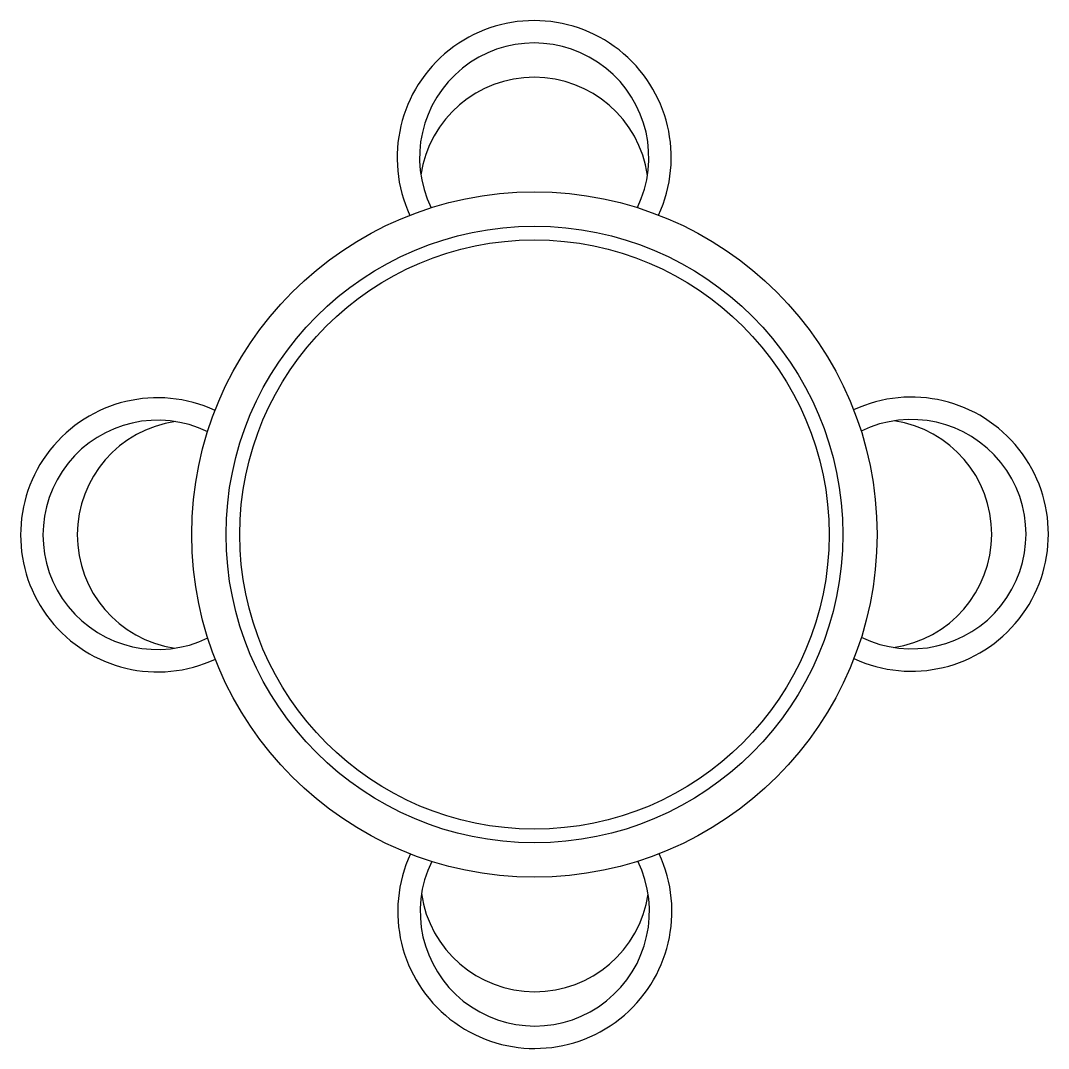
# Model space of a CAD drawing. Extents: x 20.72 to 22.22, y 32.23 to 33.73.
import ezdxf

# ---------------------------------------------------------------- set-up
doc = ezdxf.new("R2010")
doc.units = 0
doc.header["$MEASUREMENT"] = 0
doc.layers.add('A-MOBILIA', color=2, linetype='CONTINUOUS')

msp = doc.modelspace()

# ---------------------------------------------------------------- linework, layer by layer
at = {"layer": 'A-MOBILIA'}
for radius in [0.5, 0.45, 0.43]:
    msp.add_circle((21.4653, 32.9817), radius, dxfattribs=at)
for centre, radius, start, end in [((21.4649, 33.5317), 0.2, 335.1863, 204.9103), ((21.4649, 33.5317), 0.1673, 334.1161, 205.9805), ((21.4648, 33.4817), 0.1673, 8.2836, 171.4505), ((20.9154, 32.9812), 0.2, 65.1863, 294.9103), ((22.0153, 32.9822), 0.2, 245.1863, 114.9103), ((20.9154, 32.9812), 0.1673, 64.1161, 295.9805), ((20.9654, 32.9811), 0.1673, 98.2836, 261.4505), ((22.0153, 32.9822), 0.1673, 244.1161, 115.9805), ((21.9653, 32.9823), 0.1673, 278.2836, 81.4505), ((21.4658, 32.4317), 0.2, 155.1863, 24.9103), ((21.4658, 32.4317), 0.1673, 154.1161, 25.9805), ((21.4659, 32.4817), 0.1673, 188.2836, 351.4505)]:
    msp.add_arc(centre, radius, start, end, dxfattribs=at)

doc.saveas('drawing.dxf')
